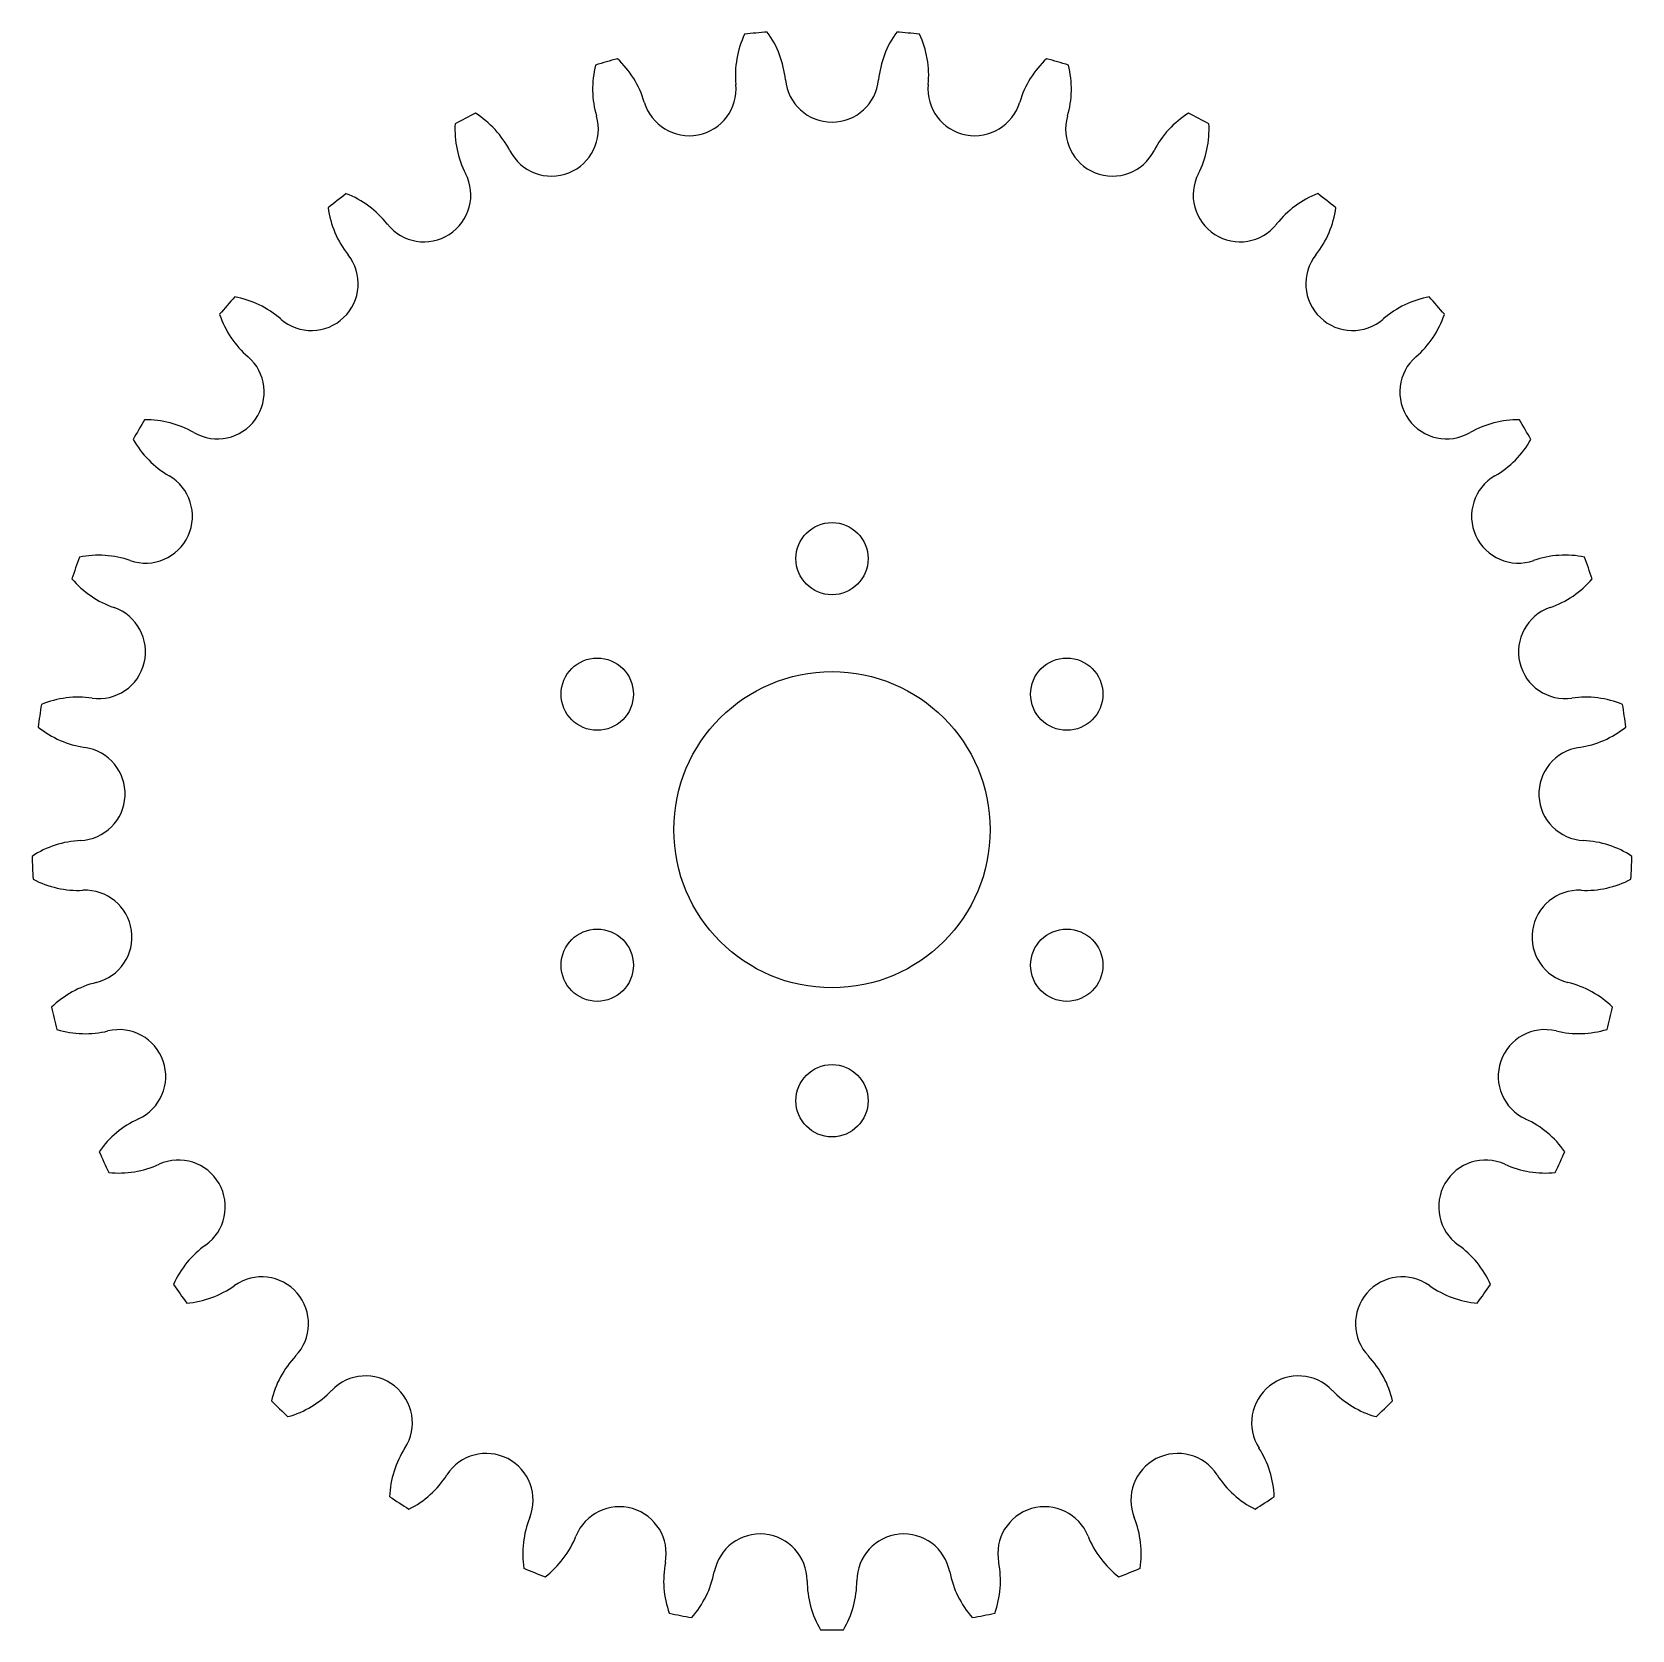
# Model space of a CAD drawing. Header units: millimetres. Extents: x -89 to 89, y -89 to 88.
import ezdxf

# ---------------------------------------------------------------- set-up
doc = ezdxf.new("R2010")
doc.units = ezdxf.units.MM

msp = doc.modelspace()

# ---------------------------------------------------------------- linework, layer by layer
at = {"color": 7, "linetype": 'Continuous', "lineweight": 25}
for centre, radius in [((0, 30), 4), ((-25.98, 15), 4), ((25.98, 15), 4), ((0, 0), 17.5), ((-25.98, -15), 4), ((25.98, -15), 4), ((0, -30), 4)]:
    msp.add_circle(centre, radius, dxfattribs=at)
for centre, radius, start, end in [((0, 83.5), 10.69, 154.8242, 185.4545), ((0, 0), 88.58, 94.6362, 96.2729), ((-15.8, 81.99), 10.69, 5.4545, 36.0849), ((15.8, 81.99), 10.69, 143.9151, 174.5455), ((0, 0), 88.58, 83.7271, 85.3638), ((0, 83.5), 10.7, 354.5455, 25.1758), ((0, 0), 88.58, 105.5452, 107.182), ((-31.04, 77.52), 10.69, 16.3636, 46.994), ((31.04, 77.52), 10.69, 133.006, 163.6364), ((0, 0), 88.58, 72.818, 74.4548), ((-15.8, 81.99), 10.69, 165.7333, 196.3636), ((15.8, 81.99), 10.69, 343.6364, 14.2667), ((-15.8, 81.99), 5.18, 196.3636, 5.4545), ((0, 83.5), 5.18, 185.4545, 354.5455), ((15.8, 81.99), 5.18, 174.5455, 343.6364), ((-31.04, 77.52), 10.69, 176.6424, 207.2727), ((0, 0), 88.58, 116.4543, 118.0911), ((-45.15, 70.25), 10.69, 27.2727, 57.9031), ((-31.04, 77.52), 5.18, 207.2727, 16.3636), ((31.04, 77.52), 5.18, 163.6364, 332.7273), ((45.15, 70.25), 10.7, 122.0969, 152.7273), ((0, 0), 88.58, 61.9089, 63.5457), ((31.04, 77.52), 10.69, 332.7273, 3.3576), ((-45.15, 70.25), 5.18, 218.1818, 27.2727), ((45.15, 70.25), 5.18, 152.7273, 321.8182), ((0, 0), 88.58, 127.3634, 129.0002), ((-57.62, 60.43), 10.69, 38.1818, 68.8122), ((57.62, 60.43), 10.7, 111.1878, 141.8182), ((0, 0), 88.58, 50.9998, 52.6366), ((-45.15, 70.25), 10.7, 187.5515, 218.1818), ((45.15, 70.25), 10.7, 321.8182, 352.4485), ((-57.62, 60.43), 5.18, 229.0909, 38.1818), ((57.62, 60.43), 5.18, 141.8182, 310.9091), ((0, 0), 88.58, 138.2725, 139.9093), ((-68.02, 48.44), 10.7, 49.0909, 79.7213), ((68.02, 48.44), 10.7, 100.2787, 130.9091), ((0, 0), 88.58, 40.0907, 41.7275), ((-57.62, 60.43), 10.7, 198.4606, 229.0909), ((57.62, 60.43), 10.7, 310.9091, 341.5394), ((-68.02, 48.44), 5.18, 240, 49.0909), ((68.02, 48.44), 5.18, 130.9091, 300), ((0, 0), 88.58, 149.1816, 150.8184), ((-75.96, 34.69), 10.69, 60, 90.6303), ((75.96, 34.69), 10.69, 89.3697, 120), ((0, 0), 88.58, 29.1816, 30.8184), ((-68.02, 48.44), 10.69, 209.3697, 240), ((68.02, 48.44), 10.7, 300, 330.6303), ((-75.96, 34.69), 5.18, 250.9091, 60), ((75.96, 34.69), 5.18, 120, 289.0909), ((0, 0), 88.58, 160.0907, 161.7275), ((-81.15, 19.69), 10.69, 70.9091, 101.5394), ((81.15, 19.69), 10.7, 78.4606, 109.0909), ((0, 0), 88.58, 18.2725, 19.9093), ((-75.96, 34.69), 10.69, 220.2787, 250.9091), ((75.96, 34.69), 10.7, 289.0909, 319.7213), ((-81.15, 19.69), 5.18, 261.8182, 70.9091), ((81.15, 19.69), 5.18, 109.0909, 278.1818), ((-83.41, 3.97), 10.7, 81.8182, 112.4485), ((83.41, 3.97), 10.7, 67.5515, 98.1818), ((0, 0), 88.58, 170.9998, 172.6366), ((0, 0), 88.58, 7.3634, 9.0002), ((-81.15, 19.69), 10.69, 231.1878, 261.8182), ((81.15, 19.69), 10.69, 278.1818, 308.8122), ((-83.41, 3.97), 5.18, 272.7273, 81.8182), ((83.41, 3.97), 5.18, 98.1818, 267.2727), ((-82.65, -11.88), 10.69, 92.7273, 123.3576), ((82.65, -11.88), 10.69, 56.6424, 87.2727), ((0, 0), 88.58, 181.9089, 183.5457), ((0, 0), 88.58, 356.4543, 358.0911), ((-83.41, 3.97), 10.69, 242.0969, 272.7273), ((-82.65, -11.88), 5.18, 283.6364, 92.7273), ((82.65, -11.88), 5.18, 87.2727, 256.3636), ((83.41, 3.97), 10.69, 267.2727, 297.9031), ((-78.91, -27.31), 10.69, 103.6364, 134.2667), ((78.91, -27.31), 10.7, 45.7333, 76.3636), ((0, 0), 88.58, 192.818, 194.4548), ((0, 0), 88.58, 345.5452, 347.182), ((-82.65, -11.88), 10.7, 253.006, 283.6364), ((-78.91, -27.31), 5.18, 294.5455, 103.6364), ((78.91, -27.31), 5.18, 76.3636, 245.4545), ((82.65, -11.88), 10.69, 256.3636, 286.994), ((-72.32, -41.75), 10.7, 114.5455, 145.1758), ((72.32, -41.75), 10.69, 34.8242, 65.4545), ((0, 0), 88.58, 203.7271, 205.3638), ((-78.91, -27.31), 10.69, 263.9151, 294.5455), ((-72.32, -41.75), 5.18, 305.4545, 114.5455), ((72.32, -41.75), 5.18, 65.4545, 234.5455), ((78.91, -27.31), 10.69, 245.4545, 276.0849), ((0, 0), 88.58, 334.6362, 336.2729), ((-63.11, -54.68), 10.69, 125.4545, 156.0849), ((63.11, -54.68), 10.69, 23.9151, 54.5455), ((-63.11, -54.68), 5.18, 316.3636, 125.4545), ((63.11, -54.68), 5.18, 54.5455, 223.6364), ((0, 0), 88.58, 214.6362, 216.2729), ((-72.32, -41.75), 10.69, 274.8242, 305.4545), ((72.32, -41.75), 10.69, 234.5455, 265.1758), ((0, 0), 88.58, 323.7271, 325.3638), ((-51.62, -65.64), 10.69, 136.3636, 166.994), ((51.62, -65.64), 10.69, 13.006, 43.6364), ((-51.62, -65.64), 5.18, 327.2727, 136.3636), ((51.62, -65.64), 5.18, 43.6364, 212.7273), ((0, 0), 88.58, 225.5452, 227.182), ((-63.11, -54.68), 10.69, 285.7333, 316.3636), ((63.11, -54.68), 10.69, 223.6364, 254.2667), ((0, 0), 88.58, 312.818, 314.4548), ((-38.26, -74.22), 10.7, 147.2727, 177.9031), ((-38.26, -74.22), 5.18, 338.1818, 147.2727), ((38.26, -74.22), 5.18, 32.7273, 201.8182), ((38.26, -74.22), 10.69, 2.0969, 32.7273), ((-51.62, -65.64), 10.7, 296.6424, 327.2727), ((51.62, -65.64), 10.7, 212.7273, 243.3576), ((0, 0), 88.58, 236.4543, 238.0911), ((0, 0), 88.58, 301.9089, 303.5457), ((-23.53, -80.12), 5.18, 349.0909, 158.1818), ((23.53, -80.12), 5.18, 21.8182, 190.9091), ((-23.53, -80.12), 10.69, 158.1818, 188.8122), ((23.53, -80.12), 10.69, 351.1878, 21.8182), ((-38.26, -74.22), 10.69, 307.5515, 338.1818), ((-7.94, -83.13), 5.18, 0, 169.0909), ((7.94, -83.13), 5.18, 10.9091, 180), ((38.26, -74.22), 10.69, 201.8182, 232.4485), ((-7.94, -83.13), 10.69, 169.0909, 199.7213), ((7.94, -83.13), 10.7, 340.2787, 10.9091), ((0, 0), 88.58, 247.3634, 249.0002), ((-23.53, -80.12), 10.69, 318.4606, 349.0909), ((7.94, -83.13), 10.69, 180, 210.6303), ((-7.94, -83.13), 10.69, 329.3697, 0), ((23.53, -80.12), 10.69, 190.9091, 221.5394), ((0, 0), 88.58, 290.9998, 292.6366), ((0, 0), 88.58, 258.2725, 259.9093), ((0, 0), 88.58, 280.0907, 281.7275), ((0, 0), 88.58, 269.1816, 270.8184)]:
    msp.add_arc(centre, radius, start, end, dxfattribs=at)

doc.saveas('drawing.dxf')
